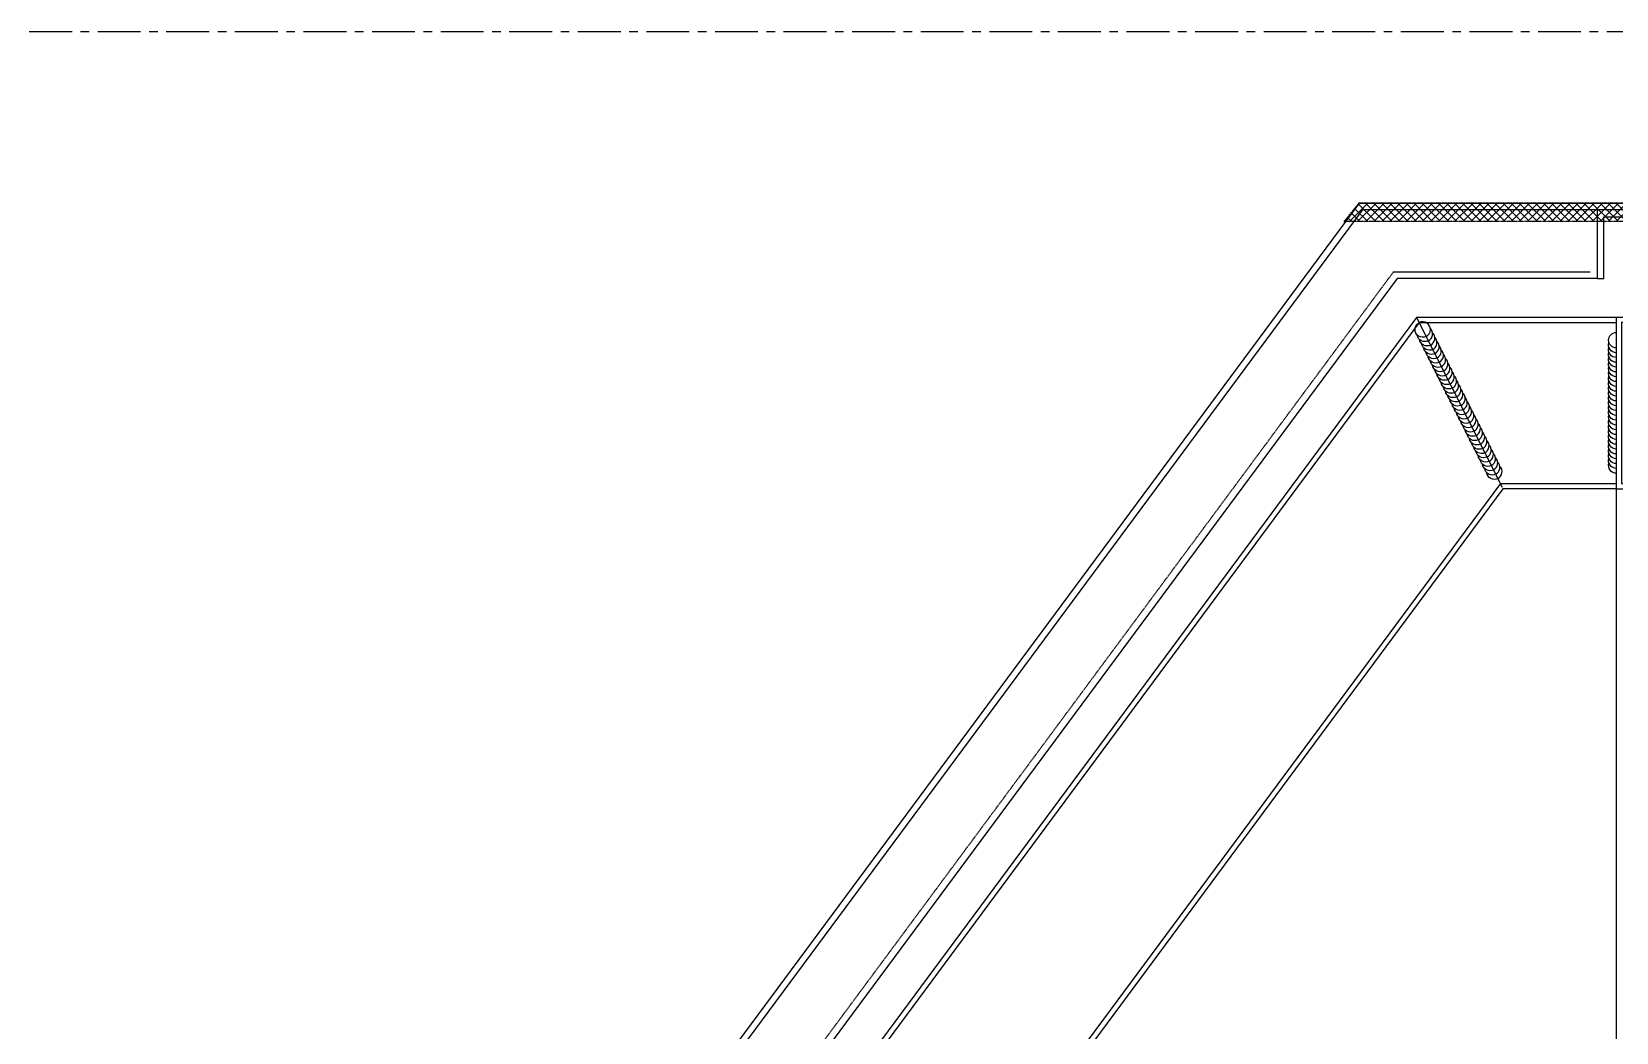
# Model space of a CAD drawing. Extents: x -3378 to 102197, y -3799 to 48702.
# Drawn here: x 83181 to 83874, y 24360 to 24798 of the extents above; entities that cross this region are included whole.
import ezdxf

# ---------------------------------------------------------------- set-up
doc = ezdxf.new("R2010")
doc.units = 0
doc.linetypes.add('CENTER', pattern=[2, 1.25, -0.25, 0.25, -0.25])
doc.linetypes.add('HIDDEN', pattern=[0.375, 0.25, -0.125])
for name, color, linetype in [('24WELD', 55, 'Continuous'), ('BCM-EXT', 2, 'Continuous'), ('BCM-SIL', 8, 'Continuous'), ('GM_SECT_15', 15, 'Continuous'), ('中心線 CENTER', 6, 'CENTER'), ('金屬面材 METAL PANEL', 2, 'Continuous')]:
    doc.layers.add(name, color=color, linetype=linetype)
doc.layers.add('不顯示', color=254, linetype='Continuous', plot=False)
doc.styles.add('DIM', font='simplex.shx', dxfattribs={"bigfont": 'chineset.shx'})

# ---------------------------------------------------------------- blocks, each defined once
blk = doc.blocks.new('*U319')
for centre, end in [((-76.76, 39.88), 260.75881), ((-74.54, 38.72), 260.75881), ((-72.32, 37.57), 260.75881), ((-70.11, 36.42), 260.75881), ((-67.89, 35.27), 260.75881), ((-65.67, 34.11), 260.75881), ((-63.45, 32.96), 260.75881), ((-61.23, 31.81), 260.75881), ((-59.01, 30.66), 260.75881), ((-56.79, 29.5), 260.75881), ((-54.58, 28.35), 260.75881), ((-52.36, 27.2), 260.75881), ((-50.14, 26.05), 260.75881), ((-47.92, 24.89), 260.75881), ((-45.7, 23.74), 260.75881), ((-43.48, 22.59), 260.75881), ((-41.26, 21.44), 260.75881), ((-39.05, 20.28), 260.75881), ((-36.83, 19.13), 260.75881), ((-34.61, 17.98), 260.75881), ((-32.39, 16.83), 260.75881), ((-30.17, 15.67), 260.75881), ((-27.95, 14.52), 260.75881), ((-25.73, 13.37), 260.75881), ((-23.52, 12.22), 260.75881), ((-21.3, 11.06), 260.75881), ((-19.08, 9.91), 260.75881), ((-16.86, 8.76), 260.75881), ((-14.64, 7.61), 260.75881), ((-12.42, 6.45), 260.75881), ((-10.21, 5.3), 260.75881), ((-7.99, 4.15), 260.75881), ((-5.77, 3), 260.75881), ((-3.55, 1.84), 332.54896)]:
    blk.add_arc(centre, 4, 152.54896, end)
blk = doc.blocks.new('*U301')
for centre, end in [((-76.76, 39.88), 260.75881), ((-74.54, 38.72), 260.75881), ((-72.32, 37.57), 260.75881), ((-70.11, 36.42), 260.75881), ((-67.89, 35.27), 260.75881), ((-65.67, 34.11), 260.75881), ((-63.45, 32.96), 260.75881), ((-61.23, 31.81), 260.75881), ((-59.01, 30.66), 260.75881), ((-56.79, 29.5), 260.75881), ((-54.58, 28.35), 260.75881), ((-52.36, 27.2), 260.75881), ((-50.14, 26.05), 260.75881), ((-47.92, 24.89), 260.75881), ((-45.7, 23.74), 260.75881), ((-43.48, 22.59), 260.75881), ((-41.26, 21.44), 260.75881), ((-39.05, 20.28), 260.75881), ((-36.83, 19.13), 260.75881), ((-34.61, 17.98), 260.75881), ((-32.39, 16.83), 260.75881), ((-30.17, 15.67), 260.75881), ((-27.95, 14.52), 260.75881), ((-25.73, 13.37), 260.75881), ((-23.52, 12.22), 260.75881), ((-21.3, 11.06), 260.75881), ((-19.08, 9.91), 260.75881), ((-16.86, 8.76), 260.75881), ((-14.64, 7.61), 260.75881), ((-12.42, 6.45), 260.75881), ((-10.21, 5.3), 260.75881), ((-7.99, 4.15), 260.75881), ((-5.77, 3), 260.75881), ((-3.55, 1.84), 332.54896)]:
    blk.add_arc(centre, 4, 152.54896, end)
blk = doc.blocks.new('*U467')
for centre, end in [((-68.96, 2.24), 286.35291), ((-66.47, 2.15), 286.35291), ((-63.97, 2.07), 286.35291), ((-61.47, 1.99), 286.35291), ((-58.97, 1.91), 286.35291), ((-56.47, 1.83), 286.35291), ((-53.97, 1.75), 286.35291), ((-51.47, 1.67), 286.35291), ((-48.97, 1.59), 286.35291), ((-46.48, 1.51), 286.35291), ((-43.98, 1.43), 286.35291), ((-41.48, 1.34), 286.35291), ((-38.98, 1.26), 286.35291), ((-36.48, 1.18), 286.35291), ((-33.98, 1.1), 286.35291), ((-31.48, 1.02), 286.35291), ((-28.98, 0.94), 286.35291), ((-26.49, 0.86), 286.35291), ((-23.99, 0.78), 286.35291), ((-21.49, 0.7), 286.35291), ((-18.99, 0.62), 286.35291), ((-16.49, 0.53), 286.35291), ((-13.99, 0.45), 286.35291), ((-11.49, 0.37), 286.35291), ((-9, 0.29), 286.35291), ((-6.5, 0.21), 286.35291), ((-4, 0.13), 358.14306)]:
    blk.add_arc(centre, 4, 178.14306, end)
blk = doc.blocks.new('75x75x2.3t')
at = {"layer": 'GM_SECT_15'}
for points in [[(0, -75), (75, -75), (75, 0), (0, 0)], [(2.3, -72.7), (72.7, -72.7), (72.7, -2.3), (2.3, -2.3)]]:
    blk.add_lwpolyline(points, close=True, dxfattribs=at)
at = {"layer": '不顯示', "linetype": 'Continuous', "insert": (21.79, -38.48), "char_height": 3.5, "attachment_point": 1, "style": 'DIM'}
blk.add_mtext_dynamic_manual_height_columns('75x75x2.3t', width=3.4858, gutter_width=17.5, heights=[0], dxfattribs=at)

msp = doc.modelspace()

# ---------------------------------------------------------------- hatches: boundary and pattern name
at = {"layer": 'BCM-SIL'}
h = msp.add_hatch(dxfattribs=at)
h.set_pattern_fill('ANSI37', color=256, scale=20, angle=-180)
h.set_pattern_definition([(225, (-4198.9693, -991934.3894), (1.767766953, -1.767766953), []), (315, (-4198.9693, -991934.3894), (1.767766953, 1.767766953), [])])
h.paths.add_polyline_path([(83933.238, 24714.979), (83755.138, 24714.979), (83761.728, 24723.181), (83933.238, 24723.181)])

# ---------------------------------------------------------------- linework, layer by layer
at = {"layer": 'BCM-EXT', "color": 8, "linetype": 'HIDDEN'}
for p, q in [((83436.066, 24233.035), (83776.839, 24693.086)), ((83776.839, 24693.085), (83862.84, 24693.085))]:
    msp.add_line(p, q, dxfattribs=at)
at = {"layer": 'BCM-EXT', "linetype": 'Continuous'}
msp.add_line((83866.044, 24690.085), (83778.351, 24690.085), dxfattribs=at)
at = {"layer": 'BCM-SIL', "linetype": 'HIDDEN', "ltscale": 0.5}
msp.add_lwpolyline([(83933.238, 24714.979), (83755.138, 24714.979), (83761.728, 24723.181), (83933.238, 24723.181)], close=True, dxfattribs=at)
at = {"layer": 'GM_SECT_15'}
for p, q in [((83786.904, 24673.105), (83446.164, 24213.139)), ((83786.904, 24673.105), (83446.164, 24213.139)), ((83788.062, 24670.806), (83457.808, 24224.988)), ((83874.237, 24673.106), (83786.903, 24673.106)), ((83874.237, 24673.106), (83786.903, 24673.106)), ((83786.903, 24673.106), (83824.317, 24598.831)), ((83788.062, 24670.806), (83874.237, 24670.806)), ((83874.247, 24608.586, 0), (83874.247, 24098.659, 0)), ((83874.247, 24608.586, 0), (83874.247, 24025.359, 0)), ((83823.524, 24600.406), (83514.376, 24183.087)), ((83823.524, 24600.406), (83874.237, 24600.406)), ((83824.682, 24598.106), (83506.429, 24168.495)), ((83824.682, 24598.106), (83506.429, 24168.495)), ((83874.237, 24598.106), (83824.682, 24598.106)), ((83874.237, 24598.106), (83824.682, 24598.106))]:
    msp.add_line(p, q, dxfattribs=at)
at = {"layer": '中心線 CENTER', "ltscale": 15}
msp.add_line((101018.781, 24798.085, 0), (82488.036, 24798.085, 0), dxfattribs=at)
at = {"layer": '金屬面材 METAL PANEL', "linetype": 'Continuous'}
msp.add_line((83778.35, 24690.086), (83438.597, 24231.412), dxfattribs=at)
at = {"layer": '金屬面材 METAL PANEL'}
msp.add_lwpolyline([(83761.728, 24723.085), (83368.635, 24192.409, 0.4141913), (83369.26, 24188.213), (83384.527, 24176.903)], format="xyb", dxfattribs=at)
for points in [[(83761.728, 24723.085), (83933.238, 24723.085), (83933.238, 24720.085), (83763.166, 24720.085)], [(83386.313, 24179.313), (83371.046, 24190.624), (83763.195, 24720.025)]]:
    msp.add_lwpolyline(points, dxfattribs=at)
at = {"layer": '金屬面材 METAL PANEL', "linetype": 'Continuous'}
msp.add_lwpolyline([(83865.841, 24690.085), (83868.841, 24690.086), (83868.841, 24717.086), (83930.239, 24717.086), (83930.239, 24683.586), (83947.641, 24683.586), (83947.641, 24686.586), (83933.239, 24686.586), (83933.239, 24720.086), (83865.841, 24720.086), (83865.841, 24690.086)], dxfattribs=at)

# ---------------------------------------------------------------- block references
at = {"layer": '24WELD'}
for name, p, xscale, yscale, zscale, rotation in [('*U301', (83788.068, 24670.793), 0.8437500000000009, 0.8437500000000009, 0.8437500000000009, 144.1861634148146), ('*U319', (83788.068, 24670.793), -0.8437500000000008, 0.8437500000000009, 0.8437500000000008, 269.2840761945227), ('*U467', (83874.237, 24666.521), -0.8437500000000008, 0.8437500000000008, 0.8437500000000008, 268.1430628016458)]:
    msp.add_blockref(name, p, dxfattribs=dict(at, xscale=xscale, yscale=yscale, zscale=zscale, rotation=rotation))
at = {"layer": 'GM_SECT_15', "rotation": 359.9999972778685}
msp.add_blockref('75x75x2.3t', (83874.237, 24673.106), dxfattribs=at)

doc.saveas('drawing.dxf')
